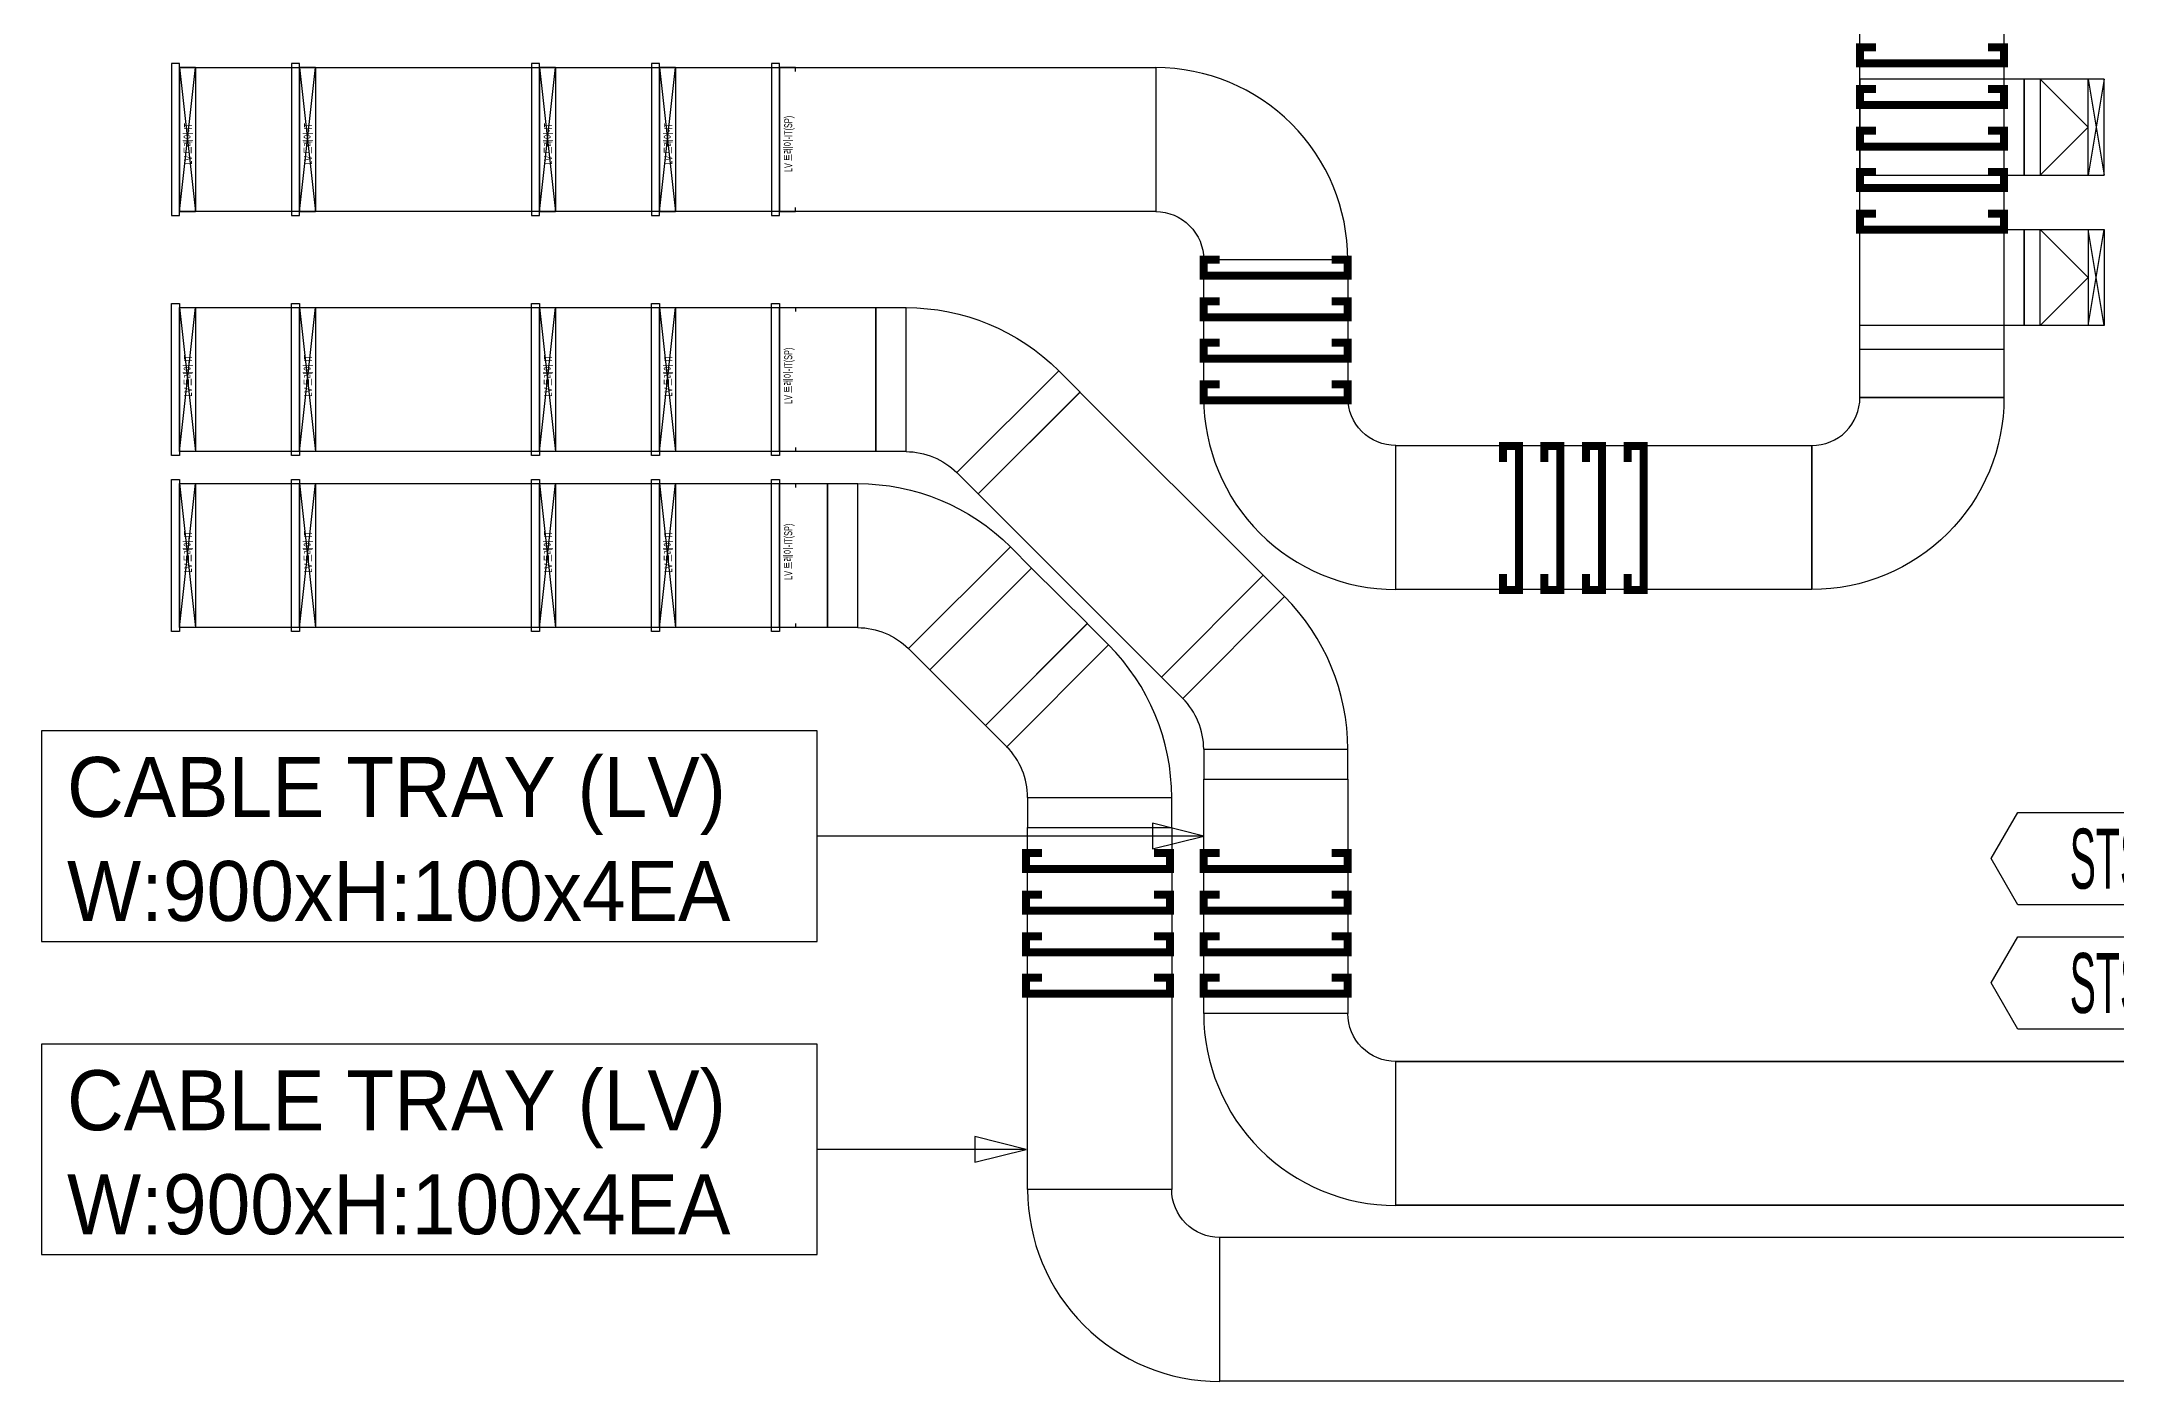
# Model space of a CAD drawing. Header units: millimetres. Extents: x 33932 to 374132, y 182625 to 847314.
# Drawn here: x 267788 to 280753, y 399300 to 407675 of the extents above; entities that cross this region are included whole.
import ezdxf
from ezdxf.enums import TextEntityAlignment as Align

# ---------------------------------------------------------------- set-up
doc = ezdxf.new("R2010")
doc.units = ezdxf.units.MM
doc.header["$LTSCALE"] = 150
for name, color, linetype in [('-----26 Electrical Cable Tray_HV_N', 30, 'Continuous'), ('-----26 Electrical Cable Tray_LV_STSPDU_A', 181, 'Continuous'), ('-----26 Electrical Cable Tray_LV_STSPDU_B', 41, 'Continuous'), ('-----99 Cable Schedule', 2, 'Continuous')]:
    doc.layers.add(name, color=color, linetype=linetype)
doc.styles.add('ELEC', font='')
doc.styles.get('ELEC').set_extended_font_data('Dotum')

# ---------------------------------------------------------------- blocks, each defined once
blk = doc.blocks.new('A$495596483691')
at = {"color": 0}
for p, q in [((100, 600), (0, 600)), ((0, 600), (0, 0)), ((500, 600), (100, 600)), ((500, 0), (500, 600)), ((0, 0), (100, 0)), ((100, 0), (500, 0))]:
    blk.add_line(p, q, dxfattribs=at)
at = {"color": 8}
for p, q in [((400, 300), (100, 600)), ((100, 600), (100, 0)), ((400, 0), (400, 600)), ((400, 600), (500, 0)), ((500, 600), (400, 0)), ((400, 300), (100, 0))]:
    blk.add_line(p, q, dxfattribs=at)
blk = doc.blocks.new('A$C1dfe50b2')
at = {"layer": '-----26 Electrical Cable Tray_LV_STSPDU_B'}
for p, q in [((636, 1275), (0, 638)), ((769, 1142), (636, 1275)), ((133, 505), (769, 1142)), ((0, 638), (133, 505)), ((264, 188), (1164, 188)), ((264, 188), (264, 0)), ((1164, 0), (1164, 188)), ((264, 0), (1164, 0))]:
    blk.add_line(p, q, dxfattribs=at)
for radius, end in [(1350, 44.9921), (450, 44.9385)]:
    blk.add_arc((-186, 188), radius, 0, end, dxfattribs=at)
blk = doc.blocks.new('A$C71e5e9d3')
at = {"layer": '-----26 Electrical Cable Tray_LV_STSPDU_A'}
for p, q in [((636, 1275), (0, 638)), ((769, 1142), (636, 1275)), ((133, 505), (769, 1142)), ((0, 638), (133, 505)), ((264, 188), (1164, 188)), ((264, 188), (264, 0)), ((1164, 0), (1164, 188)), ((264, 0), (1164, 0))]:
    blk.add_line(p, q, dxfattribs=at)
for radius, end in [(1350, 44.9921), (450, 44.9385)]:
    blk.add_arc((-186, 188), radius, 0, end, dxfattribs=at)

msp = doc.modelspace()

# ---------------------------------------------------------------- linework, layer by layer
at = {"layer": '-----26 Electrical Cable Tray_HV_N', "color": 1, "elevation": 0}
for points in [[(267788, 403366), (267788, 402051), (272634, 402051), (272634, 403366)], [(267788, 401408), (267788, 400093), (272634, 400093), (272634, 401408)]]:
    msp.add_lwpolyline(points, close=True, dxfattribs=at)
for points in [[(275050, 402709), (274730, 402789), (274730, 402629), (275050, 402709), (272634, 402709)], [(273940, 400751), (273620, 400831), (273620, 400671), (273940, 400751), (272634, 400751)]]:
    msp.add_lwpolyline(points, dxfattribs=at)
at = {"layer": '-----26 Electrical Cable Tray_LV_STSPDU_A'}
for points in [[(279150, 416550), (280050, 416550), (280050, 405450), (279150, 405450)], [(279150, 413850), (280050, 413850), (280050, 405450), (279150, 405450)], [(279150, 411150), (280050, 411150), (280050, 405450), (279150, 405450)], [(279150, 408450), (280050, 408450), (280050, 405450), (279150, 405450)], [(278850, 405150), (278850, 404250), (276250, 404250), (276250, 405150)], [(278850, 405150), (278850, 404250), (276250, 404250), (276250, 405150)]]:
    msp.add_lwpolyline(points, close=True, dxfattribs=at)
at = {"layer": '-----26 Electrical Cable Tray_LV_STSPDU_A', "elevation": 0}
for points in [[(268650, 406612), (268650, 407512), (268750, 407512), (268750, 406612)], [(274750, 407512), (274750, 406612), (268650, 406612), (268650, 407512)], [(269400, 406612), (269400, 407512), (269500, 407512), (269500, 406612)], [(274750, 407512), (274750, 406612), (269400, 406612), (269400, 407512)], [(270900, 406612), (270900, 407512), (271000, 407512), (271000, 406612)], [(274750, 407512), (274750, 406612), (270900, 406612), (270900, 407512)], [(271650, 406612), (271650, 407512), (271750, 407512), (271750, 406612)], [(274750, 407512), (274750, 406612), (271650, 406612), (271650, 407512)], [(279150, 406500), (280176, 406500), (280176, 405900), (279150, 405900)], [(275050, 406312), (275950, 406312), (275950, 405450), (275050, 405450)], [(275050, 406312), (275950, 406312), (275950, 405450), (275050, 405450)], [(275050, 406312), (275950, 406312), (275950, 405450), (275050, 405450)], [(275050, 406312), (275950, 406312), (275950, 405450), (275050, 405450)], [(268650, 405112), (268650, 406012), (268750, 406012), (268750, 405112)], [(273002, 406012), (273002, 405112), (268650, 405112), (268650, 406012)], [(269400, 405112), (269400, 406012), (269500, 406012), (269500, 405112)], [(273002, 406012), (273002, 405112), (269400, 405112), (269400, 406012)], [(270900, 405112), (270900, 406012), (271000, 406012), (271000, 405112)], [(273002, 406012), (273002, 405112), (270900, 405112), (270900, 406012)], [(271650, 405112), (271650, 406012), (271750, 406012), (271750, 405112)], [(273002, 406012), (273002, 405112), (271650, 405112), (271650, 406012)], [(273640, 404848), (274276, 405484), (275422, 404339), (274786, 403703)], [(273640, 404848), (274276, 405484), (275422, 404339), (274786, 403703)], [(273640, 404848), (274276, 405484), (275422, 404339), (274786, 403703)], [(273640, 404848), (274276, 405484), (275422, 404339), (274786, 403703)], [(278850, 405150), (278850, 404250), (276250, 404250), (276250, 405150)], [(278850, 405150), (278850, 404250), (276250, 404250), (276250, 405150)], [(275050, 403064), (275950, 403064), (275950, 401600), (275050, 401600)], [(275050, 403064), (275950, 403064), (275950, 401600), (275050, 401600)], [(275050, 403064), (275950, 403064), (275950, 401600), (275050, 401600)], [(275050, 403064), (275950, 403064), (275950, 401600), (275050, 401600)], [(303226, 401302), (303226, 400402), (276250, 400402), (276250, 401302)], [(303226, 401302), (303226, 400402), (276250, 400402), (276250, 401302)], [(303226, 401300), (303226, 400400), (276250, 400400), (276250, 401300)], [(303226, 401300), (303226, 400400), (276250, 400400), (276250, 401300)]]:
    msp.add_lwpolyline(points, close=True, dxfattribs=at)
for points in [[(268650, 406612), (268750, 407512)], [(268650, 407512), (268750, 406612)], [(269400, 406612), (269500, 407512)], [(269400, 407512), (269500, 406612)], [(270900, 406612), (271000, 407512)], [(270900, 407512), (271000, 406612)], [(271650, 406612), (271750, 407512)], [(271650, 407512), (271750, 406612)], [(268650, 405112), (268750, 406012)], [(268650, 406012), (268750, 405112)], [(269400, 405112), (269500, 406012)], [(269400, 406012), (269500, 405112)], [(270900, 405112), (271000, 406012)], [(270900, 406012), (271000, 405112)], [(271650, 405112), (271750, 406012)], [(271650, 406012), (271750, 405112)]]:
    msp.add_lwpolyline(points, dxfattribs=at)
for points in [[(274750, 406612), (274750, 406612, -0.414214), (275050, 406312), (275050, 406312), (275950, 406312, 0.414214), (274750, 407512)], [(274750, 406612), (274750, 406612, -0.414214), (275050, 406312), (275050, 406312), (275950, 406312, 0.414214), (274750, 407512)], [(274750, 406612), (274750, 406612, -0.414214), (275050, 406312), (275050, 406312), (275950, 406312, 0.414214), (274750, 407512)], [(274750, 406612), (274750, 406612, -0.414214), (275050, 406312), (275050, 406312), (275950, 406312, 0.414214), (274750, 407512)], [(276250, 401300), (276250, 401300, -0.414214), (275950, 401600), (275950, 401600), (275050, 401600, 0.414214), (276250, 400400)], [(276250, 401300), (276250, 401300, -0.414214), (275950, 401600), (275950, 401600), (275050, 401600, 0.414214), (276250, 400400)], [(276250, 401300), (276250, 401300, -0.414214), (275950, 401600), (275950, 401600), (275050, 401600, 0.414214), (276250, 400400)], [(276250, 401300), (276250, 401300, -0.414214), (275950, 401600), (275950, 401600), (275050, 401600, 0.414214), (276250, 400400)]]:
    msp.add_lwpolyline(points, format="xyb", close=True, dxfattribs=at)
at = {"layer": '-----26 Electrical Cable Tray_LV_STSPDU_A', "ltscale": 7.5, "const_width": 50, "elevation": 0}
for points in [[(279950, 407379), (280050, 407379), (280050, 407279), (279150, 407279), (279150, 407379), (279250, 407379)], [(279950, 407119), (280050, 407119), (280050, 407019), (279150, 407019), (279150, 407119), (279250, 407119)], [(279950, 406859), (280050, 406859), (280050, 406759), (279150, 406759), (279150, 406859), (279250, 406859)], [(279950, 406600), (280050, 406600), (280050, 406500), (279150, 406500), (279150, 406600), (279250, 406600)], [(275150, 406312), (275050, 406312), (275050, 406212), (275950, 406212), (275950, 406312), (275850, 406312)], [(275150, 406052), (275050, 406052), (275050, 405952), (275950, 405952), (275950, 406052), (275850, 406052)], [(275150, 405792), (275050, 405792), (275050, 405692), (275950, 405692), (275950, 405792), (275850, 405792)], [(275150, 405532), (275050, 405532), (275050, 405432), (275950, 405432), (275950, 405532), (275850, 405532)], [(276920, 405048), (276920, 405148), (277020, 405148), (277020, 404248), (276920, 404248), (276920, 404348)], [(277179, 405048), (277179, 405148), (277279, 405148), (277279, 404248), (277179, 404248), (277179, 404348)], [(277439, 405048), (277439, 405148), (277539, 405148), (277539, 404248), (277439, 404248), (277439, 404348)], [(277699, 405048), (277699, 405148), (277799, 405148), (277799, 404248), (277699, 404248), (277699, 404348)], [(275150, 402603), (275050, 402603), (275050, 402503), (275950, 402503), (275950, 402603), (275850, 402603)], [(275150, 402343), (275050, 402343), (275050, 402243), (275950, 402243), (275950, 402343), (275850, 402343)], [(275150, 402083), (275050, 402083), (275050, 401983), (275950, 401983), (275950, 402083), (275850, 402083)], [(275150, 401824), (275050, 401824), (275050, 401724), (275950, 401724), (275950, 401824), (275850, 401824)]]:
    msp.add_lwpolyline(points, dxfattribs=at)
at = {"layer": '-----26 Electrical Cable Tray_LV_STSPDU_A'}
for points in [[(276250, 405150), (276250, 405150, -0.414214), (275950, 405450), (275950, 405450), (275050, 405450, 0.414214), (276250, 404250)], [(276250, 405150), (276250, 405150, -0.414214), (275950, 405450), (275950, 405450), (275050, 405450, 0.414214), (276250, 404250)], [(276250, 405150), (276250, 405150, -0.414214), (275950, 405450), (275950, 405450), (275050, 405450, 0.414214), (276250, 404250)], [(276250, 405150), (276250, 405150, -0.414214), (275950, 405450), (275950, 405450), (275050, 405450, 0.414214), (276250, 404250)], [(278850, 405150), (278850, 405150, 0.414214), (279150, 405450), (279150, 405450), (280050, 405450, -0.414214), (278850, 404250)], [(278850, 405150), (278850, 405150, 0.414214), (279150, 405450), (279150, 405450), (280050, 405450, -0.414214), (278850, 404250)]]:
    msp.add_lwpolyline(points, format="xyb", close=True, dxfattribs=at)
at = {"layer": '-----26 Electrical Cable Tray_LV_STSPDU_B'}
for points in [[(280050, 405750), (279150, 405750), (279150, 416050), (280050, 416050)], [(272700, 404912), (272700, 404012), (268650, 404012), (268650, 404912)], [(272700, 404912), (272700, 404012), (269400, 404012), (269400, 404912)], [(272700, 404912), (272700, 404012), (270900, 404012), (270900, 404912)], [(272700, 404912), (272700, 404012), (271650, 404012), (271650, 404912)]]:
    msp.add_lwpolyline(points, close=True, dxfattribs=at)
at = {"layer": '-----26 Electrical Cable Tray_LV_STSPDU_B', "ltscale": 7.5, "const_width": 50}
msp.add_lwpolyline([(279250, 407639), (279150, 407639), (279150, 407539), (280050, 407539), (280050, 407639), (279950, 407639)], dxfattribs=at)
at = {"layer": '-----26 Electrical Cable Tray_LV_STSPDU_B', "elevation": 0}
for points in [[(279150, 406839), (280176, 406839), (280176, 407439), (279150, 407439)], [(268650, 404012), (268650, 404912), (268750, 404912), (268750, 404012)], [(269400, 404012), (269400, 404912), (269500, 404912), (269500, 404012)], [(270900, 404012), (270900, 404912), (271000, 404912), (271000, 404012)], [(271650, 404012), (271650, 404912), (271750, 404912), (271750, 404012)], [(273338, 403748), (273974, 404384), (274323, 404038), (273686, 403401)], [(273338, 403748), (273974, 404384), (274323, 404038), (273686, 403401)], [(273338, 403748), (273974, 404384), (274323, 404038), (273686, 403401)], [(273338, 403748), (273974, 404384), (274323, 404038), (273686, 403401)], [(273950, 402762), (274850, 402762), (274850, 400500), (273950, 400500)], [(273950, 402762), (274850, 402762), (274850, 400500), (273950, 400500)], [(273950, 402762), (274850, 402762), (274850, 400500), (273950, 400500)], [(273950, 402762), (274850, 402762), (274850, 400500), (273950, 400500)], [(300051, 400202), (300051, 399302), (275150, 399302), (275150, 400202)], [(300051, 400202), (300051, 399302), (275150, 399302), (275150, 400202)], [(300051, 400202), (300051, 399302), (275150, 399300), (275150, 400200)], [(300051, 400202), (300051, 399302), (275150, 399300), (275150, 400200)]]:
    msp.add_lwpolyline(points, close=True, dxfattribs=at)
for points in [[(268650, 404012), (268750, 404912)], [(268650, 404912), (268750, 404012)], [(269400, 404012), (269500, 404912)], [(269400, 404912), (269500, 404012)], [(270900, 404012), (271000, 404912)], [(270900, 404912), (271000, 404012)], [(271650, 404012), (271750, 404912)], [(271650, 404912), (271750, 404012)]]:
    msp.add_lwpolyline(points, dxfattribs=at)
at = {"layer": '-----26 Electrical Cable Tray_LV_STSPDU_B', "ltscale": 7.5, "const_width": 50, "elevation": 0}
for points in [[(274040, 402603), (273940, 402603), (273940, 402503), (274840, 402503), (274840, 402603), (274740, 402603)], [(274040, 402343), (273940, 402343), (273940, 402243), (274840, 402243), (274840, 402343), (274740, 402343)], [(274040, 402083), (273940, 402083), (273940, 401983), (274840, 401983), (274840, 402083), (274740, 402083)], [(274040, 401824), (273940, 401824), (273940, 401724), (274840, 401724), (274840, 401824), (274740, 401824)]]:
    msp.add_lwpolyline(points, dxfattribs=at)
at = {"layer": '-----26 Electrical Cable Tray_LV_STSPDU_B', "elevation": 0}
msp.add_lwpolyline([(275150, 400200), (275150, 400200, -0.414214), (274850, 400500), (274850, 400500), (273950, 400500, 0.414214), (275150, 399300)], format="xyb", close=True, dxfattribs=at)
msp.add_lwpolyline([(275150, 400200), (275150, 400200, -0.414214), (274850, 400500), (274850, 400500), (273950, 400500, 0.414214), (275150, 399300)], format="xyb", close=True, dxfattribs=at)
msp.add_lwpolyline([(275150, 400200), (275150, 400200, -0.414214), (274850, 400500), (274850, 400500), (273950, 400500, 0.414214), (275150, 399300)], format="xyb", close=True, dxfattribs=at)
msp.add_lwpolyline([(275150, 400200), (275150, 400200, -0.414214), (274850, 400500), (274850, 400500), (273950, 400500, 0.414214), (275150, 399300)], format="xyb", close=True, dxfattribs=at)
at = {"layer": '-----99 Cable Schedule', "color": 1}
for points in [[(282659, 402857), (282826, 402568), (282659, 402279), (280137, 402279), (279970, 402568), (280137, 402857)], [(282659, 402079), (282826, 401791), (282659, 401502), (280137, 401502), (279970, 401791), (280137, 402079)]]:
    msp.add_lwpolyline(points, close=True, dxfattribs=at)
at = {"color": 0, "elevation": 0}
for points in [[(268650, 407537), (268600, 407537), (268600, 406587), (268650, 406587), (268650, 407537)], [(268750, 407487), (268750, 407512), (268650, 407512), (268650, 406612), (268750, 406612), (268750, 406637)], [(269400, 407537), (269350, 407537), (269350, 406587), (269400, 406587), (269400, 407537)], [(269500, 407487), (269500, 407512), (269400, 407512), (269400, 406612), (269500, 406612), (269500, 406637)], [(270900, 407537), (270850, 407537), (270850, 406587), (270900, 406587), (270900, 407537)], [(271000, 407487), (271000, 407512), (270900, 407512), (270900, 406612), (271000, 406612), (271000, 406637)], [(271650, 407537), (271600, 407537), (271600, 406587), (271650, 406587), (271650, 407537)], [(271750, 407487), (271750, 407512), (271650, 407512), (271650, 406612), (271750, 406612), (271750, 406637)], [(272400, 407537), (272350, 407537), (272350, 406587), (272400, 406587), (272400, 407537)], [(272500, 407487), (272500, 407512), (272400, 407512), (272400, 406612), (272500, 406612), (272500, 406637)], [(268650, 405087), (268600, 405087), (268600, 406037), (268650, 406037), (268650, 405087)], [(268750, 405137), (268750, 405112), (268650, 405112), (268650, 406012), (268750, 406012), (268750, 405987)], [(269400, 405087), (269350, 405087), (269350, 406037), (269400, 406037), (269400, 405087)], [(269500, 405137), (269500, 405112), (269400, 405112), (269400, 406012), (269500, 406012), (269500, 405987)], [(270900, 405087), (270850, 405087), (270850, 406037), (270900, 406037), (270900, 405087)], [(271000, 405137), (271000, 405112), (270900, 405112), (270900, 406012), (271000, 406012), (271000, 405987)], [(271650, 405087), (271600, 405087), (271600, 406037), (271650, 406037), (271650, 405087)], [(271750, 405137), (271750, 405112), (271650, 405112), (271650, 406012), (271750, 406012), (271750, 405987)], [(272400, 405087), (272350, 405087), (272350, 406037), (272400, 406037), (272400, 405087)], [(272500, 405137), (272500, 405112), (272400, 405112), (272400, 406012), (272500, 406012), (272500, 405987)], [(268650, 403987), (268600, 403987), (268600, 404937), (268650, 404937), (268650, 403987)], [(268750, 404037), (268750, 404012), (268650, 404012), (268650, 404912), (268750, 404912), (268750, 404887)], [(269400, 403987), (269350, 403987), (269350, 404937), (269400, 404937), (269400, 403987)], [(269500, 404037), (269500, 404012), (269400, 404012), (269400, 404912), (269500, 404912), (269500, 404887)], [(270900, 403987), (270850, 403987), (270850, 404937), (270900, 404937), (270900, 403987)], [(271000, 404037), (271000, 404012), (270900, 404012), (270900, 404912), (271000, 404912), (271000, 404887)], [(271650, 403987), (271600, 403987), (271600, 404937), (271650, 404937), (271650, 403987)], [(271750, 404037), (271750, 404012), (271650, 404012), (271650, 404912), (271750, 404912), (271750, 404887)], [(272400, 403987), (272350, 403987), (272350, 404937), (272400, 404937), (272400, 403987)], [(272500, 404037), (272500, 404012), (272400, 404012), (272400, 404912), (272500, 404912), (272500, 404887)]]:
    msp.add_lwpolyline(points, dxfattribs=at)

# ---------------------------------------------------------------- block references
at = {"layer": '-----26 Electrical Cable Tray_LV_STSPDU_A', "xscale": -1}
for name, p, rotation in [('A$495596483691', (280176, 406500), 180), ('A$C71e5e9d3', (273002, 404848), 270), ('A$C71e5e9d3', (273002, 404848), 270), ('A$C71e5e9d3', (273002, 404848), 270), ('A$C71e5e9d3', (273002, 404848), 270)]:
    msp.add_blockref(name, p, dxfattribs=dict(at, rotation=rotation))
at = {"layer": '-----26 Electrical Cable Tray_LV_STSPDU_A'}
msp.add_blockref('A$C71e5e9d3', (274786, 403064), dxfattribs=at)
msp.add_blockref('A$C71e5e9d3', (274786, 403064), dxfattribs=at)
msp.add_blockref('A$C71e5e9d3', (274786, 403064), dxfattribs=at)
msp.add_blockref('A$C71e5e9d3', (274786, 403064), dxfattribs=at)
at = {"layer": '-----26 Electrical Cable Tray_LV_STSPDU_B'}
for name, p in [('A$495596483691', (280176, 406839)), ('A$C1dfe50b2', (273686, 402762)), ('A$C1dfe50b2', (273686, 402762, 0)), ('A$C1dfe50b2', (273686, 402762, 0)), ('A$C1dfe50b2', (273686, 402762, 0))]:
    msp.add_blockref(name, p, dxfattribs=at)
at = {"layer": '-----26 Electrical Cable Tray_LV_STSPDU_B', "xscale": -1, "rotation": 270}
for p in [(272700, 403748), (272700, 403748, 0), (272700, 403748, 0), (272700, 403748, 0)]:
    msp.add_blockref('A$C1dfe50b2', p, dxfattribs=at)

# ---------------------------------------------------------------- texts
at = {"layer": '-----26 Electrical Cable Tray_LV_STSPDU_A', "style": 'ELEC'}
for s, p in [('CABLE TRAY (LV)', (267948, 403016, 0)), ('W:900xH:100x4EA', (267948, 402366, 0))]:
    msp.add_text(s, height=375, dxfattribs=at).set_placement(p, align=Align.MIDDLE_LEFT)
at = {"layer": '-----26 Electrical Cable Tray_LV_STSPDU_B', "style": 'ELEC'}
for s, p in [('CABLE TRAY (LV)', (267948, 401058, 0)), ('W:900xH:100x4EA', (267948, 400408, 0))]:
    msp.add_text(s, height=375, dxfattribs=at).set_placement(p, align=Align.MIDDLE_LEFT)
at = {"layer": '-----99 Cable Schedule', "style": 'ELEC', "width": 0.5}
for s, p in [('STS-3F-1C-1~3b', (281398, 402568)), ('STS-3F-1C-4~6b', (281398, 401791))]:
    msp.add_text(s, height=375, dxfattribs=at).set_placement(p, align=Align.MIDDLE_CENTER)
at = {"color": 0, "style": 'ELEC', "width": 0.7}
for s, p in [('LV 트레이-IT', (268704, 407035)), ('LV 트레이-IT', (269454, 407035)), ('LV 트레이-IT', (270954, 407035)), ('LV 트레이-IT', (271704, 407035)), ('LV 트레이-IT(SP)', (272454, 407035)), ('LV 트레이-IT', (268704, 405586)), ('LV 트레이-IT', (269454, 405586)), ('LV 트레이-IT', (270954, 405586)), ('LV 트레이-IT', (271704, 405586)), ('LV 트레이-IT(SP)', (272454, 405586)), ('LV 트레이-IT(SP)', (272454, 404486)), ('LV 트레이-IT', (268704, 404486)), ('LV 트레이-IT', (269454, 404486)), ('LV 트레이-IT', (270954, 404486)), ('LV 트레이-IT', (271704, 404486))]:
    msp.add_text(s, height=50, rotation=90, dxfattribs=at).set_placement(p, align=Align.MIDDLE_CENTER)

doc.saveas('drawing.dxf')
